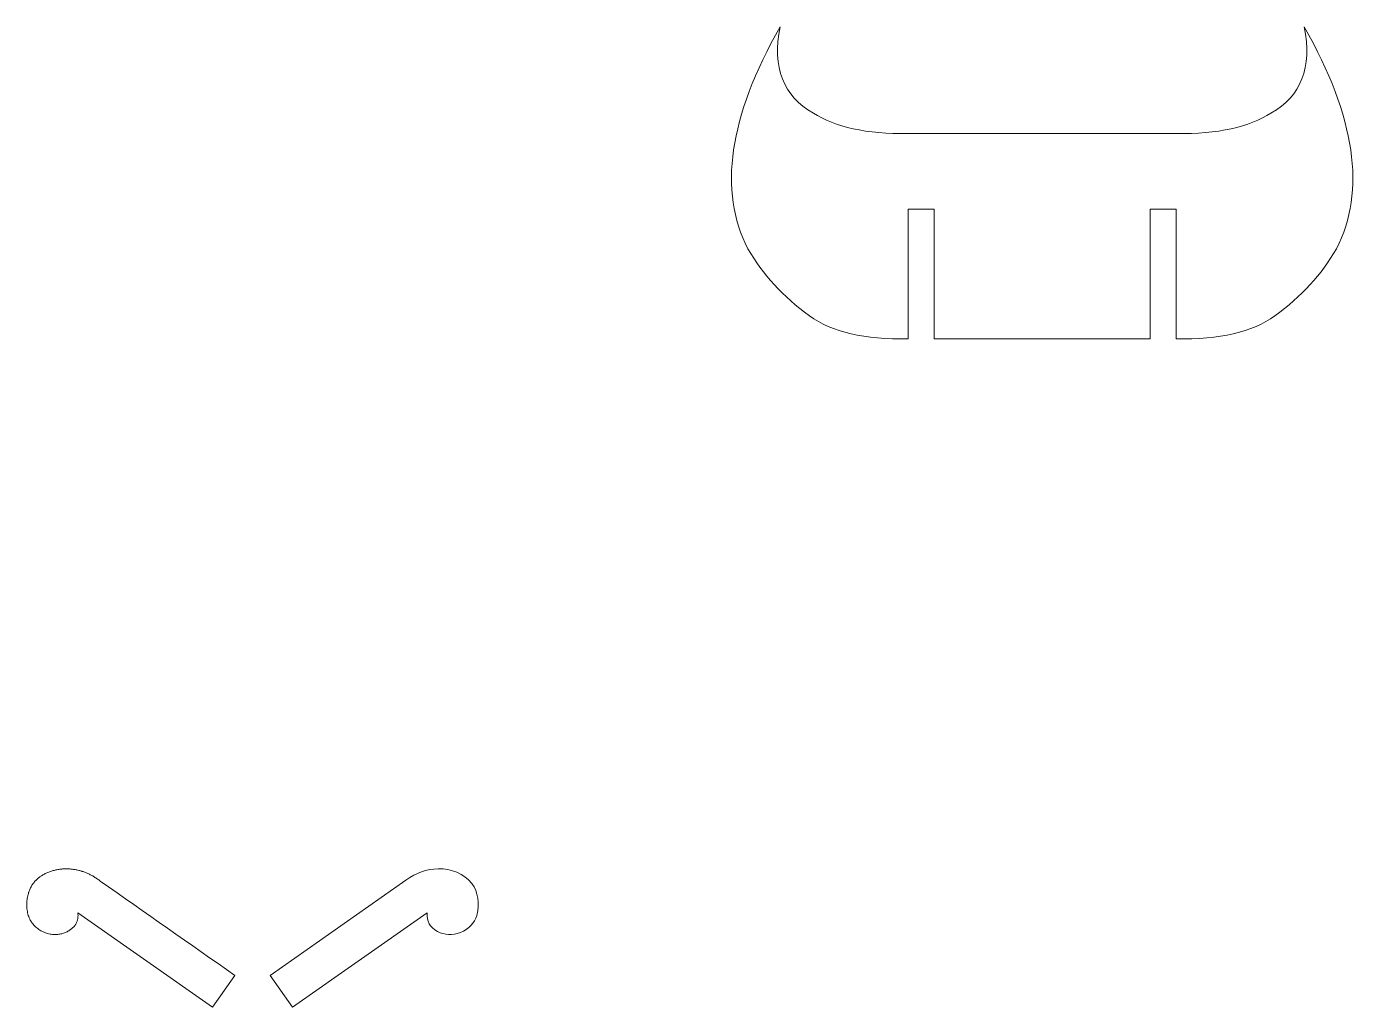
# Model space of a CAD drawing. Header units: millimetres. Extents: x 2739 to 4205, y 2777 to 5288.
# Drawn here: x 2827.8 to 3137.5, y 3106.2 to 3332.9 of the extents above; entities that cross this region are included whole.
import ezdxf

# ---------------------------------------------------------------- set-up
doc = ezdxf.new("R2010")
doc.units = ezdxf.units.MM
doc.header["$MEASUREMENT"] = 0
doc.layers.add('layer 1', color=7, linetype='Continuous')

msp = doc.modelspace()

# ---------------------------------------------------------------- linework, layer by layer
at = {"layer": 'layer 1', "color": 250, "lineweight": 9}
for points, knots in [([(3062.5933, 3308.2661), (3062.5933, 3308.2661), (3031.5932, 3308.2661), (3031.5932, 3308.2661), (3031.5932, 3308.2661), (3021.9933, 3308.1344), (3014.6966, 3309.7128), (3009.7031, 3313.0014), (3009.7031, 3313.0014), (3002.7088, 3316.8701), (3000.1366, 3323.5181), (3001.9866, 3332.9453), (3001.9866, 3332.9453), (2990.1446, 3312.0857), (2987.6687, 3294.9773), (2994.559, 3281.6202), (2994.559, 3281.6202), (2997.9315, 3275.7279), (3002.6725, 3270.5497), (3008.7821, 3266.0856), (3008.7821, 3266.0856), (3014.0035, 3262.3105), (3021.6072, 3260.5374), (3031.5932, 3260.7661), (3031.5932, 3260.7661), (3031.5932, 3260.7661), (3031.5932, 3290.7661), (3031.5932, 3290.7661), (3031.5932, 3290.7661), (3031.5932, 3290.7661), (3037.5932, 3290.7661), (3037.5932, 3290.7661), (3037.5932, 3290.7661), (3037.5932, 3290.7661), (3037.5932, 3260.7661), (3037.5932, 3260.7661), (3037.5932, 3260.7661), (3037.5932, 3260.7661), (3062.5933, 3260.7661), (3062.5933, 3260.7661), (3062.5933, 3260.7661), (3062.5933, 3260.7661), (3087.5934, 3260.7661), (3087.5934, 3260.7661), (3087.5934, 3260.7661), (3087.5934, 3260.7661), (3087.5934, 3290.7661), (3087.5934, 3290.7661), (3087.5934, 3290.7661), (3087.5934, 3290.7661), (3093.5934, 3290.7661), (3093.5934, 3290.7661), (3093.5934, 3290.7661), (3093.5934, 3290.7661), (3093.5934, 3260.7661), (3093.5934, 3260.7661), (3093.5934, 3260.7661), (3103.5794, 3260.5374), (3111.1831, 3262.3105), (3116.4045, 3266.0856), (3116.4045, 3266.0856), (3122.5141, 3270.5497), (3127.2551, 3275.7279), (3130.6276, 3281.6202), (3130.6276, 3281.6202), (3137.5179, 3294.9773), (3135.042, 3312.0857), (3123.2, 3332.9453), (3123.2, 3332.9453), (3125.05, 3323.5181), (3122.4778, 3316.8701), (3115.4835, 3313.0014), (3115.4835, 3313.0014), (3110.49, 3309.7128), (3103.1933, 3308.1344), (3093.5934, 3308.2661), (3093.5934, 3308.2661), (3093.5934, 3308.2661), (3062.5933, 3308.2661), (3062.5933, 3308.2661)], [0, 0, 0, 0, 0.04761905, 0.04761905, 0.04761905, 0.04761905, 0.0952381, 0.0952381, 0.0952381, 0.0952381, 0.14285714, 0.14285714, 0.14285714, 0.14285714, 0.19047619, 0.19047619, 0.19047619, 0.19047619, 0.23809524, 0.23809524, 0.23809524, 0.23809524, 0.28571429, 0.28571429, 0.28571429, 0.28571429, 0.33333333, 0.33333333, 0.33333333, 0.33333333, 0.38095238, 0.38095238, 0.38095238, 0.38095238, 0.42857143, 0.42857143, 0.42857143, 0.42857143, 0.47619048, 0.47619048, 0.47619048, 0.47619048, 0.52380952, 0.52380952, 0.52380952, 0.52380952, 0.57142857, 0.57142857, 0.57142857, 0.57142857, 0.61904762, 0.61904762, 0.61904762, 0.61904762, 0.66666667, 0.66666667, 0.66666667, 0.66666667, 0.71428571, 0.71428571, 0.71428571, 0.71428571, 0.76190476, 0.76190476, 0.76190476, 0.76190476, 0.80952381, 0.80952381, 0.80952381, 0.80952381, 0.85714286, 0.85714286, 0.85714286, 0.85714286, 0.9047619, 0.9047619, 0.9047619, 0.9047619, 1, 1, 1, 1]), ([(2870.7631, 3106.1868), (2870.7631, 3106.1868), (2875.9253, 3113.5591), (2875.9253, 3113.5591), (2875.9253, 3113.5591), (2865.5494, 3120.8244), (2855.1734, 3128.0897), (2844.7975, 3135.355), (2844.7975, 3135.355), (2844.7975, 3135.355), (2844.741, 3135.4003), (2844.741, 3135.4003), (2844.741, 3135.4003), (2844.741, 3135.4003), (2844.6278, 3135.4897), (2844.6278, 3135.4897), (2844.6278, 3135.4897), (2844.6278, 3135.4897), (2844.4569, 3135.6204), (2844.4569, 3135.6204), (2844.4569, 3135.6204), (2844.4569, 3135.6204), (2844.285, 3135.7478), (2844.285, 3135.7478), (2844.285, 3135.7478), (2844.285, 3135.7478), (2844.1122, 3135.8718), (2844.1122, 3135.8718), (2844.1122, 3135.8718), (2844.1122, 3135.8718), (2843.9384, 3135.9925), (2843.9384, 3135.9925), (2843.9384, 3135.9925), (2843.9384, 3135.9925), (2843.7635, 3136.1099), (2843.7635, 3136.1099), (2843.7635, 3136.1099), (2843.7635, 3136.1099), (2843.5877, 3136.224), (2843.5877, 3136.224), (2843.5877, 3136.224), (2843.5877, 3136.224), (2843.4108, 3136.3349), (2843.4108, 3136.3349), (2843.4108, 3136.3349), (2843.4108, 3136.3349), (2843.2328, 3136.4424), (2843.2328, 3136.4424), (2843.2328, 3136.4424), (2843.2328, 3136.4424), (2843.0538, 3136.5468), (2843.0538, 3136.5468), (2843.0538, 3136.5468), (2843.0538, 3136.5468), (2842.8737, 3136.6479), (2842.8737, 3136.6479), (2842.8737, 3136.6479), (2842.8737, 3136.6479), (2842.6924, 3136.7457), (2842.6924, 3136.7457), (2842.6924, 3136.7457), (2842.6924, 3136.7457), (2842.5101, 3136.8404), (2842.5101, 3136.8404), (2842.5101, 3136.8404), (2842.5101, 3136.8404), (2842.3266, 3136.9319), (2842.3266, 3136.9319), (2842.3266, 3136.9319), (2842.3266, 3136.9319), (2842.142, 3137.0202), (2842.142, 3137.0202), (2842.142, 3137.0202), (2842.142, 3137.0202), (2841.9561, 3137.1054), (2841.9561, 3137.1054), (2841.9561, 3137.1054), (2841.9561, 3137.1054), (2841.7691, 3137.1875), (2841.7691, 3137.1875), (2841.7691, 3137.1875), (2841.7691, 3137.1875), (2841.5809, 3137.2664), (2841.5809, 3137.2664), (2841.5809, 3137.2664), (2841.5809, 3137.2664), (2841.3915, 3137.3422), (2841.3915, 3137.3422), (2841.3915, 3137.3422), (2841.3915, 3137.3422), (2841.2008, 3137.4149), (2841.2008, 3137.4149), (2841.2008, 3137.4149), (2841.2008, 3137.4149), (2841.0089, 3137.4845), (2841.0089, 3137.4845), (2841.0089, 3137.4845), (2841.0089, 3137.4845), (2840.8158, 3137.5511), (2840.8158, 3137.5511), (2840.8158, 3137.5511), (2840.8158, 3137.5511), (2840.6861, 3137.5935), (2840.6861, 3137.5935), (2840.6861, 3137.5935), (2840.6861, 3137.5935), (2840.6211, 3137.6141), (2840.6211, 3137.6141), (2840.6211, 3137.6141), (2840.6211, 3137.6141), (2840.5558, 3137.6349), (2840.5558, 3137.6349), (2840.5558, 3137.6349), (2840.5558, 3137.6349), (2840.4249, 3137.6754), (2840.4249, 3137.6754), (2840.4249, 3137.6754), (2840.4249, 3137.6754), (2840.2272, 3137.733), (2840.2272, 3137.733), (2840.2272, 3137.733), (2840.2272, 3137.733), (2840.0284, 3137.7874), (2840.0284, 3137.7874), (2840.0284, 3137.7874), (2840.0284, 3137.7874), (2839.8283, 3137.8387), (2839.8283, 3137.8387), (2839.8283, 3137.8387), (2839.8283, 3137.8387), (2839.6272, 3137.8868), (2839.6272, 3137.8868), (2839.6272, 3137.8868), (2839.6272, 3137.8868), (2839.425, 3137.9315), (2839.425, 3137.9315), (2839.425, 3137.9315), (2839.425, 3137.9315), (2839.2217, 3137.9729), (2839.2217, 3137.9729), (2839.2217, 3137.9729), (2839.2217, 3137.9729), (2839.0175, 3138.011), (2839.0175, 3138.011), (2839.0175, 3138.011), (2839.0175, 3138.011), (2838.8124, 3138.0456), (2838.8124, 3138.0456), (2838.8124, 3138.0456), (2838.8124, 3138.0456), (2838.6064, 3138.0768), (2838.6064, 3138.0768), (2838.6064, 3138.0768), (2838.6064, 3138.0768), (2838.3996, 3138.1044), (2838.3996, 3138.1044), (2838.3996, 3138.1044), (2838.3996, 3138.1044), (2838.192, 3138.1285), (2838.192, 3138.1285), (2838.192, 3138.1285), (2838.192, 3138.1285), (2837.9837, 3138.149), (2837.9837, 3138.149), (2837.9837, 3138.149), (2837.9837, 3138.149), (2837.7747, 3138.1658), (2837.7747, 3138.1658), (2837.7747, 3138.1658), (2837.7747, 3138.1658), (2837.565, 3138.1789), (2837.565, 3138.1789), (2837.565, 3138.1789), (2837.565, 3138.1789), (2837.3548, 3138.1883), (2837.3548, 3138.1883), (2837.3548, 3138.1883), (2837.3548, 3138.1883), (2837.1441, 3138.1938), (2837.1441, 3138.1938), (2837.1441, 3138.1938), (2837.1441, 3138.1938), (2836.9329, 3138.1955), (2836.9329, 3138.1955), (2836.9329, 3138.1955), (2836.9329, 3138.1955), (2836.7212, 3138.1934), (2836.7212, 3138.1934), (2836.7212, 3138.1934), (2836.7212, 3138.1934), (2836.5091, 3138.1873), (2836.5091, 3138.1873), (2836.5091, 3138.1873), (2836.5091, 3138.1873), (2836.2967, 3138.1772), (2836.2967, 3138.1772), (2836.2967, 3138.1772), (2836.2967, 3138.1772), (2836.084, 3138.163), (2836.084, 3138.163), (2836.084, 3138.163), (2836.084, 3138.163), (2835.9421, 3138.1509), (2835.9421, 3138.1509), (2835.9421, 3138.1509), (2835.9421, 3138.1509), (2835.8711, 3138.1441), (2835.8711, 3138.1441), (2835.8711, 3138.1441), (2835.8711, 3138.1441), (2835.7987, 3138.1373), (2835.7987, 3138.1373), (2835.7987, 3138.1373), (2835.7987, 3138.1373), (2835.654, 3138.1221), (2835.654, 3138.1221), (2835.654, 3138.1221), (2835.654, 3138.1221), (2835.4369, 3138.095), (2835.4369, 3138.095), (2835.4369, 3138.095), (2835.4369, 3138.095), (2835.2199, 3138.0637), (2835.2199, 3138.0637), (2835.2199, 3138.0637), (2835.2199, 3138.0637), (2835.0033, 3138.0282), (2835.0033, 3138.0282), (2835.0033, 3138.0282), (2835.0033, 3138.0282), (2834.7871, 3137.9884), (2834.7871, 3137.9884), (2834.7871, 3137.9884), (2834.7871, 3137.9884), (2834.5715, 3137.9445), (2834.5715, 3137.9445), (2834.5715, 3137.9445), (2834.5715, 3137.9445), (2834.3568, 3137.8963), (2834.3568, 3137.8963), (2834.3568, 3137.8963), (2834.3568, 3137.8963), (2834.143, 3137.8439), (2834.143, 3137.8439), (2834.143, 3137.8439), (2834.143, 3137.8439), (2833.9304, 3137.7874), (2833.9304, 3137.7874), (2833.9304, 3137.7874), (2833.9304, 3137.7874), (2833.7191, 3137.7267), (2833.7191, 3137.7267), (2833.7191, 3137.7267), (2833.7191, 3137.7267), (2833.5094, 3137.6618), (2833.5094, 3137.6618), (2833.5094, 3137.6618), (2833.5094, 3137.6618), (2833.3013, 3137.5928), (2833.3013, 3137.5928), (2833.3013, 3137.5928), (2833.3013, 3137.5928), (2833.095, 3137.5197), (2833.095, 3137.5197), (2833.095, 3137.5197), (2833.095, 3137.5197), (2832.8907, 3137.4425), (2832.8907, 3137.4425), (2832.8907, 3137.4425), (2832.8907, 3137.4425), (2832.6886, 3137.3612), (2832.6886, 3137.3612), (2832.6886, 3137.3612), (2832.6886, 3137.3612), (2832.4889, 3137.2758), (2832.4889, 3137.2758), (2832.4889, 3137.2758), (2832.4889, 3137.2758), (2832.2916, 3137.1863), (2832.2916, 3137.1863), (2832.2916, 3137.1863), (2832.2916, 3137.1863), (2832.0971, 3137.0928), (2832.0971, 3137.0928), (2832.0971, 3137.0928), (2832.0971, 3137.0928), (2831.9054, 3136.9952), (2831.9054, 3136.9952), (2831.9054, 3136.9952), (2831.9054, 3136.9952), (2831.7167, 3136.8937), (2831.7167, 3136.8937), (2831.7167, 3136.8937), (2831.7167, 3136.8937), (2831.5312, 3136.788), (2831.5312, 3136.788), (2831.5312, 3136.788), (2831.5312, 3136.788), (2831.3491, 3136.6784), (2831.3491, 3136.6784), (2831.3491, 3136.6784), (2831.3491, 3136.6784), (2831.23, 3136.6027), (2831.23, 3136.6027), (2831.23, 3136.6027), (2831.23, 3136.6027), (2831.1711, 3136.5641), (2831.1711, 3136.5641), (2831.1711, 3136.5641), (2831.1711, 3136.5641), (2831.1133, 3136.5264), (2831.1133, 3136.5264), (2831.1133, 3136.5264), (2831.1133, 3136.5264), (2830.999, 3136.4496), (2830.999, 3136.4496), (2830.999, 3136.4496), (2830.999, 3136.4496), (2830.8312, 3136.3304), (2830.8312, 3136.3304), (2830.8312, 3136.3304), (2830.8312, 3136.3304), (2830.667, 3136.2073), (2830.667, 3136.2073), (2830.667, 3136.2073), (2830.667, 3136.2073), (2830.5066, 3136.0802), (2830.5066, 3136.0802), (2830.5066, 3136.0802), (2830.5066, 3136.0802), (2830.3501, 3135.9488), (2830.3501, 3135.9488), (2830.3501, 3135.9488), (2830.3501, 3135.9488), (2830.1975, 3135.8133), (2830.1975, 3135.8133), (2830.1975, 3135.8133), (2830.1975, 3135.8133), (2830.0489, 3135.6735), (2830.0489, 3135.6735), (2830.0489, 3135.6735), (2830.0489, 3135.6735), (2829.9043, 3135.5292), (2829.9043, 3135.5292), (2829.9043, 3135.5292), (2829.9043, 3135.5292), (2829.7638, 3135.3805), (2829.7638, 3135.3805), (2829.7638, 3135.3805), (2829.7638, 3135.3805), (2829.6275, 3135.2273), (2829.6275, 3135.2273), (2829.6275, 3135.2273), (2829.6275, 3135.2273), (2829.4955, 3135.0694), (2829.4955, 3135.0694), (2829.4955, 3135.0694), (2829.4955, 3135.0694), (2829.3679, 3134.9069), (2829.3679, 3134.9069), (2829.3679, 3134.9069), (2829.3679, 3134.9069), (2829.2446, 3134.7395), (2829.2446, 3134.7395), (2829.2446, 3134.7395), (2829.2446, 3134.7395), (2829.1259, 3134.5673), (2829.1259, 3134.5673), (2829.1259, 3134.5673), (2829.1259, 3134.5673), (2829.0116, 3134.3901), (2829.0116, 3134.3901), (2829.0116, 3134.3901), (2829.0116, 3134.3901), (2828.902, 3134.2079), (2828.902, 3134.2079), (2828.902, 3134.2079), (2828.902, 3134.2079), (2828.7971, 3134.0206), (2828.7971, 3134.0206), (2828.7971, 3134.0206), (2828.7971, 3134.0206), (2828.697, 3133.8282), (2828.697, 3133.8282), (2828.697, 3133.8282), (2828.697, 3133.8282), (2828.6017, 3133.6304), (2828.6017, 3133.6304), (2828.6017, 3133.6304), (2828.6017, 3133.6304), (2828.5113, 3133.4273), (2828.5113, 3133.4273), (2828.5113, 3133.4273), (2828.5113, 3133.4273), (2828.4258, 3133.2188), (2828.4258, 3133.2188), (2828.4258, 3133.2188), (2828.4258, 3133.2188), (2828.3455, 3133.0047), (2828.3455, 3133.0047), (2828.3455, 3133.0047), (2828.3455, 3133.0047), (2828.2953, 3132.8583), (2828.2953, 3132.8583), (2828.2953, 3132.8583), (2828.2953, 3132.8583), (2828.2711, 3132.7841), (2828.2711, 3132.7841), (2828.2711, 3132.7841), (2828.2711, 3132.7841), (2828.2423, 3132.696), (2828.2423, 3132.696), (2828.2423, 3132.696), (2828.2423, 3132.696), (2828.1871, 3132.5169), (2828.1871, 3132.5169), (2828.1871, 3132.5169), (2828.1871, 3132.5169), (2828.112, 3132.241), (2828.112, 3132.241), (2828.112, 3132.241), (2828.112, 3132.241), (2828.0447, 3131.9586), (2828.0447, 3131.9586), (2828.0447, 3131.9586), (2828.0447, 3131.9586), (2827.9856, 3131.6703), (2827.9856, 3131.6703), (2827.9856, 3131.6703), (2827.9856, 3131.6703), (2827.935, 3131.377), (2827.935, 3131.377), (2827.935, 3131.377), (2827.935, 3131.377), (2827.8931, 3131.0793), (2827.8931, 3131.0793), (2827.8931, 3131.0793), (2827.8931, 3131.0793), (2827.8601, 3130.778), (2827.8601, 3130.778), (2827.8601, 3130.778), (2827.8601, 3130.778), (2827.8364, 3130.4737), (2827.8364, 3130.4737), (2827.8364, 3130.4737), (2827.8364, 3130.4737), (2827.8223, 3130.1674), (2827.8223, 3130.1674), (2827.8223, 3130.1674), (2827.8223, 3130.1674), (2827.8179, 3129.8596), (2827.8179, 3129.8596), (2827.8179, 3129.8596), (2827.8179, 3129.8596), (2827.8237, 3129.5511), (2827.8237, 3129.5511), (2827.8237, 3129.5511), (2827.8237, 3129.5511), (2827.8398, 3129.2427), (2827.8398, 3129.2427), (2827.8398, 3129.2427), (2827.8398, 3129.2427), (2827.8665, 3128.9351), (2827.8665, 3128.9351), (2827.8665, 3128.9351), (2827.8665, 3128.9351), (2827.9041, 3128.6289), (2827.9041, 3128.6289), (2827.9041, 3128.6289), (2827.9041, 3128.6289), (2827.9529, 3128.325), (2827.9529, 3128.325), (2827.9529, 3128.325), (2827.9529, 3128.325), (2828.0132, 3128.0241), (2828.0132, 3128.0241), (2828.0132, 3128.0241), (2828.0132, 3128.0241), (2828.0852, 3127.7269), (2828.0852, 3127.7269), (2828.0852, 3127.7269), (2828.0852, 3127.7269), (2828.1692, 3127.4342), (2828.1692, 3127.4342), (2828.1692, 3127.4342), (2828.1692, 3127.4342), (2828.2655, 3127.1466), (2828.2655, 3127.1466), (2828.2655, 3127.1466), (2828.2655, 3127.1466), (2828.3743, 3126.8649), (2828.3743, 3126.8649), (2828.3743, 3126.8649), (2828.3743, 3126.8649), (2828.4959, 3126.5899), (2828.4959, 3126.5899), (2828.4959, 3126.5899), (2828.4959, 3126.5899), (2828.6307, 3126.3222), (2828.6307, 3126.3222), (2828.6307, 3126.3222), (2828.6307, 3126.3222), (2828.7294, 3126.1492), (2828.7294, 3126.1492), (2828.7294, 3126.1492), (2828.7294, 3126.1492), (2828.7811, 3126.0641), (2828.7811, 3126.0641), (2828.7811, 3126.0641), (2828.7811, 3126.0641), (2828.8311, 3125.9818), (2828.8311, 3125.9818), (2828.8311, 3125.9818), (2828.8311, 3125.9818), (2828.9354, 3125.8198), (2828.9354, 3125.8198), (2828.9354, 3125.8198), (2828.9354, 3125.8198), (2829.104, 3125.5854), (2829.104, 3125.5854), (2829.104, 3125.5854), (2829.104, 3125.5854), (2829.2841, 3125.3597), (2829.2841, 3125.3597), (2829.2841, 3125.3597), (2829.2841, 3125.3597), (2829.4751, 3125.1428), (2829.4751, 3125.1428), (2829.4751, 3125.1428), (2829.4751, 3125.1428), (2829.6763, 3124.9351), (2829.6763, 3124.9351), (2829.6763, 3124.9351), (2829.6763, 3124.9351), (2829.887, 3124.7366), (2829.887, 3124.7366), (2829.887, 3124.7366), (2829.887, 3124.7366), (2830.1066, 3124.5477), (2830.1066, 3124.5477), (2830.1066, 3124.5477), (2830.1066, 3124.5477), (2830.3345, 3124.3685), (2830.3345, 3124.3685), (2830.3345, 3124.3685), (2830.3345, 3124.3685), (2830.57, 3124.1991), (2830.57, 3124.1991), (2830.57, 3124.1991), (2830.57, 3124.1991), (2830.8124, 3124.0399), (2830.8124, 3124.0399), (2830.8124, 3124.0399), (2830.8124, 3124.0399), (2831.0611, 3123.891), (2831.0611, 3123.891), (2831.0611, 3123.891), (2831.0611, 3123.891), (2831.3155, 3123.7526), (2831.3155, 3123.7526), (2831.3155, 3123.7526), (2831.3155, 3123.7526), (2831.5749, 3123.625), (2831.5749, 3123.625), (2831.5749, 3123.625), (2831.5749, 3123.625), (2831.8387, 3123.5082), (2831.8387, 3123.5082), (2831.8387, 3123.5082), (2831.8387, 3123.5082), (2832.1062, 3123.4026), (2832.1062, 3123.4026), (2832.1062, 3123.4026), (2832.1062, 3123.4026), (2832.3767, 3123.3083), (2832.3767, 3123.3083), (2832.3767, 3123.3083), (2832.3767, 3123.3083), (2832.6496, 3123.2255), (2832.6496, 3123.2255), (2832.6496, 3123.2255), (2832.6496, 3123.2255), (2832.9243, 3123.1544), (2832.9243, 3123.1544), (2832.9243, 3123.1544), (2832.9243, 3123.1544), (2833.2001, 3123.0953), (2833.2001, 3123.0953), (2833.2001, 3123.0953), (2833.2001, 3123.0953), (2833.4764, 3123.0483), (2833.4764, 3123.0483), (2833.4764, 3123.0483), (2833.4764, 3123.0483), (2833.7525, 3123.0136), (2833.7525, 3123.0136), (2833.7525, 3123.0136), (2833.7525, 3123.0136), (2834.0277, 3122.9914), (2834.0277, 3122.9914), (2834.0277, 3122.9914), (2834.0277, 3122.9914), (2834.2102, 3122.9851), (2834.2102, 3122.9851), (2834.2102, 3122.9851), (2834.2102, 3122.9851), (2834.3011, 3122.9841), (2834.3011, 3122.9841), (2834.3011, 3122.9841), (2834.3011, 3122.9841), (2834.3803, 3122.9833), (2834.3803, 3122.9833), (2834.3803, 3122.9833), (2834.3803, 3122.9833), (2834.5384, 3122.9849), (2834.5384, 3122.9849), (2834.5384, 3122.9849), (2834.5384, 3122.9849), (2834.7734, 3122.9967), (2834.7734, 3122.9967), (2834.7734, 3122.9967), (2834.7734, 3122.9967), (2835.0063, 3123.0177), (2835.0063, 3123.0177), (2835.0063, 3123.0177), (2835.0063, 3123.0177), (2835.2366, 3123.0476), (2835.2366, 3123.0476), (2835.2366, 3123.0476), (2835.2366, 3123.0476), (2835.4641, 3123.086), (2835.4641, 3123.086), (2835.4641, 3123.086), (2835.4641, 3123.086), (2835.6885, 3123.1325), (2835.6885, 3123.1325), (2835.6885, 3123.1325), (2835.6885, 3123.1325), (2835.9094, 3123.187), (2835.9094, 3123.187), (2835.9094, 3123.187), (2835.9094, 3123.187), (2836.1266, 3123.2489), (2836.1266, 3123.2489), (2836.1266, 3123.2489), (2836.1266, 3123.2489), (2836.3398, 3123.318), (2836.3398, 3123.318), (2836.3398, 3123.318), (2836.3398, 3123.318), (2836.5486, 3123.3939), (2836.5486, 3123.3939), (2836.5486, 3123.3939), (2836.5486, 3123.3939), (2836.7528, 3123.4764), (2836.7528, 3123.4764), (2836.7528, 3123.4764), (2836.7528, 3123.4764), (2836.9521, 3123.5651), (2836.9521, 3123.5651), (2836.9521, 3123.5651), (2836.9521, 3123.5651), (2837.1462, 3123.6596), (2837.1462, 3123.6596), (2837.1462, 3123.6596), (2837.1462, 3123.6596), (2837.3347, 3123.7597), (2837.3347, 3123.7597), (2837.3347, 3123.7597), (2837.3347, 3123.7597), (2837.5173, 3123.8649), (2837.5173, 3123.8649), (2837.5173, 3123.8649), (2837.5173, 3123.8649), (2837.6939, 3123.975), (2837.6939, 3123.975), (2837.6939, 3123.975), (2837.6939, 3123.975), (2837.864, 3124.0896), (2837.864, 3124.0896), (2837.864, 3124.0896), (2837.864, 3124.0896), (2838.0273, 3124.2084), (2838.0273, 3124.2084), (2838.0273, 3124.2084), (2838.0273, 3124.2084), (2838.1836, 3124.3311), (2838.1836, 3124.3311), (2838.1836, 3124.3311), (2838.1836, 3124.3311), (2838.3326, 3124.4573), (2838.3326, 3124.4573), (2838.3326, 3124.4573), (2838.3326, 3124.4573), (2838.4739, 3124.5867), (2838.4739, 3124.5867), (2838.4739, 3124.5867), (2838.4739, 3124.5867), (2838.6073, 3124.719), (2838.6073, 3124.719), (2838.6073, 3124.719), (2838.6073, 3124.719), (2838.6908, 3124.8088), (2838.6908, 3124.8088), (2838.6908, 3124.8088), (2838.6908, 3124.8088), (2838.7311, 3124.8541), (2838.7311, 3124.8541), (2838.7311, 3124.8541), (2838.7311, 3124.8541), (2838.7642, 3124.8914), (2838.7642, 3124.8914), (2838.7642, 3124.8914), (2838.7642, 3124.8914), (2838.8286, 3124.9665), (2838.8286, 3124.9665), (2838.8286, 3124.9665), (2838.8286, 3124.9665), (2838.9195, 3125.0807), (2838.9195, 3125.0807), (2838.9195, 3125.0807), (2838.9195, 3125.0807), (2839.0047, 3125.1965), (2839.0047, 3125.1965), (2839.0047, 3125.1965), (2839.0047, 3125.1965), (2839.0844, 3125.314), (2839.0844, 3125.314), (2839.0844, 3125.314), (2839.0844, 3125.314), (2839.1586, 3125.4334), (2839.1586, 3125.4334), (2839.1586, 3125.4334), (2839.1586, 3125.4334), (2839.2273, 3125.5546), (2839.2273, 3125.5546), (2839.2273, 3125.5546), (2839.2273, 3125.5546), (2839.2907, 3125.6778), (2839.2907, 3125.6778), (2839.2907, 3125.6778), (2839.2907, 3125.6778), (2839.3489, 3125.8031), (2839.3489, 3125.8031), (2839.3489, 3125.8031), (2839.3489, 3125.8031), (2839.4018, 3125.9305), (2839.4018, 3125.9305), (2839.4018, 3125.9305), (2839.4018, 3125.9305), (2839.4495, 3126.0601), (2839.4495, 3126.0601), (2839.4495, 3126.0601), (2839.4495, 3126.0601), (2839.4922, 3126.192), (2839.4922, 3126.192), (2839.4922, 3126.192), (2839.4922, 3126.192), (2839.53, 3126.3262), (2839.53, 3126.3262), (2839.53, 3126.3262), (2839.53, 3126.3262), (2839.5628, 3126.4629), (2839.5628, 3126.4629), (2839.5628, 3126.4629), (2839.5628, 3126.4629), (2839.5907, 3126.6022), (2839.5907, 3126.6022), (2839.5907, 3126.6022), (2839.5907, 3126.6022), (2839.6139, 3126.744), (2839.6139, 3126.744), (2839.6139, 3126.744), (2839.6139, 3126.744), (2839.6324, 3126.8885), (2839.6324, 3126.8885), (2839.6324, 3126.8885), (2839.6324, 3126.8885), (2839.6462, 3127.0358), (2839.6462, 3127.0358), (2839.6462, 3127.0358), (2839.6462, 3127.0358), (2839.6555, 3127.186), (2839.6555, 3127.186), (2839.6555, 3127.186), (2839.6555, 3127.186), (2839.6603, 3127.339), (2839.6603, 3127.339), (2839.6603, 3127.339), (2839.6603, 3127.339), (2839.6607, 3127.4951), (2839.6607, 3127.4951), (2839.6607, 3127.4951), (2839.6607, 3127.4951), (2839.6567, 3127.6542), (2839.6567, 3127.6542), (2839.6567, 3127.6542), (2839.6567, 3127.6542), (2839.6485, 3127.8166), (2839.6485, 3127.8166), (2839.6485, 3127.8166), (2839.6485, 3127.8166), (2839.6353, 3127.9827), (2839.6353, 3127.9827), (2839.6353, 3127.9827), (2839.6353, 3127.9827), (2870.7631, 3106.1868), (2870.7631, 3106.1868)], [0, 0, 0, 0, 0.00492611, 0.00492611, 0.00492611, 0.00492611, 0.00985222, 0.00985222, 0.00985222, 0.00985222, 0.01477833, 0.01477833, 0.01477833, 0.01477833, 0.01970443, 0.01970443, 0.01970443, 0.01970443, 0.02463054, 0.02463054, 0.02463054, 0.02463054, 0.02955665, 0.02955665, 0.02955665, 0.02955665, 0.03448276, 0.03448276, 0.03448276, 0.03448276, 0.03940887, 0.03940887, 0.03940887, 0.03940887, 0.04433498, 0.04433498, 0.04433498, 0.04433498, 0.04926108, 0.04926108, 0.04926108, 0.04926108, 0.05418719, 0.05418719, 0.05418719, 0.05418719, 0.0591133, 0.0591133, 0.0591133, 0.0591133, 0.06403941, 0.06403941, 0.06403941, 0.06403941, 0.06896552, 0.06896552, 0.06896552, 0.06896552, 0.07389163, 0.07389163, 0.07389163, 0.07389163, 0.07881773, 0.07881773, 0.07881773, 0.07881773, 0.08374384, 0.08374384, 0.08374384, 0.08374384, 0.08866995, 0.08866995, 0.08866995, 0.08866995, 0.09359606, 0.09359606, 0.09359606, 0.09359606, 0.09852217, 0.09852217, 0.09852217, 0.09852217, 0.10344828, 0.10344828, 0.10344828, 0.10344828, 0.10837438, 0.10837438, 0.10837438, 0.10837438, 0.11330049, 0.11330049, 0.11330049, 0.11330049, 0.1182266, 0.1182266, 0.1182266, 0.1182266, 0.12315271, 0.12315271, 0.12315271, 0.12315271, 0.12807882, 0.12807882, 0.12807882, 0.12807882, 0.13300493, 0.13300493, 0.13300493, 0.13300493, 0.13793103, 0.13793103, 0.13793103, 0.13793103, 0.14285714, 0.14285714, 0.14285714, 0.14285714, 0.14778325, 0.14778325, 0.14778325, 0.14778325, 0.15270936, 0.15270936, 0.15270936, 0.15270936, 0.15763547, 0.15763547, 0.15763547, 0.15763547, 0.16256158, 0.16256158, 0.16256158, 0.16256158, 0.16748768, 0.16748768, 0.16748768, 0.16748768, 0.17241379, 0.17241379, 0.17241379, 0.17241379, 0.1773399, 0.1773399, 0.1773399, 0.1773399, 0.18226601, 0.18226601, 0.18226601, 0.18226601, 0.18719212, 0.18719212, 0.18719212, 0.18719212, 0.19211823, 0.19211823, 0.19211823, 0.19211823, 0.19704433, 0.19704433, 0.19704433, 0.19704433, 0.20197044, 0.20197044, 0.20197044, 0.20197044, 0.20689655, 0.20689655, 0.20689655, 0.20689655, 0.21182266, 0.21182266, 0.21182266, 0.21182266, 0.21674877, 0.21674877, 0.21674877, 0.21674877, 0.22167488, 0.22167488, 0.22167488, 0.22167488, 0.22660099, 0.22660099, 0.22660099, 0.22660099, 0.23152709, 0.23152709, 0.23152709, 0.23152709, 0.2364532, 0.2364532, 0.2364532, 0.2364532, 0.24137931, 0.24137931, 0.24137931, 0.24137931, 0.24630542, 0.24630542, 0.24630542, 0.24630542, 0.25123153, 0.25123153, 0.25123153, 0.25123153, 0.25615764, 0.25615764, 0.25615764, 0.25615764, 0.26108374, 0.26108374, 0.26108374, 0.26108374, 0.26600985, 0.26600985, 0.26600985, 0.26600985, 0.27093596, 0.27093596, 0.27093596, 0.27093596, 0.27586207, 0.27586207, 0.27586207, 0.27586207, 0.28078818, 0.28078818, 0.28078818, 0.28078818, 0.28571429, 0.28571429, 0.28571429, 0.28571429, 0.29064039, 0.29064039, 0.29064039, 0.29064039, 0.2955665, 0.2955665, 0.2955665, 0.2955665, 0.30049261, 0.30049261, 0.30049261, 0.30049261, 0.30541872, 0.30541872, 0.30541872, 0.30541872, 0.31034483, 0.31034483, 0.31034483, 0.31034483, 0.31527094, 0.31527094, 0.31527094, 0.31527094, 0.32019704, 0.32019704, 0.32019704, 0.32019704, 0.32512315, 0.32512315, 0.32512315, 0.32512315, 0.33004926, 0.33004926, 0.33004926, 0.33004926, 0.33497537, 0.33497537, 0.33497537, 0.33497537, 0.33990148, 0.33990148, 0.33990148, 0.33990148, 0.34482759, 0.34482759, 0.34482759, 0.34482759, 0.34975369, 0.34975369, 0.34975369, 0.34975369, 0.3546798, 0.3546798, 0.3546798, 0.3546798, 0.35960591, 0.35960591, 0.35960591, 0.35960591, 0.36453202, 0.36453202, 0.36453202, 0.36453202, 0.36945813, 0.36945813, 0.36945813, 0.36945813, 0.37438424, 0.37438424, 0.37438424, 0.37438424, 0.37931034, 0.37931034, 0.37931034, 0.37931034, 0.38423645, 0.38423645, 0.38423645, 0.38423645, 0.38916256, 0.38916256, 0.38916256, 0.38916256, 0.39408867, 0.39408867, 0.39408867, 0.39408867, 0.39901478, 0.39901478, 0.39901478, 0.39901478, 0.40394089, 0.40394089, 0.40394089, 0.40394089, 0.408867, 0.408867, 0.408867, 0.408867, 0.4137931, 0.4137931, 0.4137931, 0.4137931, 0.41871921, 0.41871921, 0.41871921, 0.41871921, 0.42364532, 0.42364532, 0.42364532, 0.42364532, 0.42857143, 0.42857143, 0.42857143, 0.42857143, 0.43349754, 0.43349754, 0.43349754, 0.43349754, 0.43842365, 0.43842365, 0.43842365, 0.43842365, 0.44334975, 0.44334975, 0.44334975, 0.44334975, 0.44827586, 0.44827586, 0.44827586, 0.44827586, 0.45320197, 0.45320197, 0.45320197, 0.45320197, 0.45812808, 0.45812808, 0.45812808, 0.45812808, 0.46305419, 0.46305419, 0.46305419, 0.46305419, 0.4679803, 0.4679803, 0.4679803, 0.4679803, 0.4729064, 0.4729064, 0.4729064, 0.4729064, 0.47783251, 0.47783251, 0.47783251, 0.47783251, 0.48275862, 0.48275862, 0.48275862, 0.48275862, 0.48768473, 0.48768473, 0.48768473, 0.48768473, 0.49261084, 0.49261084, 0.49261084, 0.49261084, 0.49753695, 0.49753695, 0.49753695, 0.49753695, 0.50246305, 0.50246305, 0.50246305, 0.50246305, 0.50738916, 0.50738916, 0.50738916, 0.50738916, 0.51231527, 0.51231527, 0.51231527, 0.51231527, 0.51724138, 0.51724138, 0.51724138, 0.51724138, 0.52216749, 0.52216749, 0.52216749, 0.52216749, 0.5270936, 0.5270936, 0.5270936, 0.5270936, 0.5320197, 0.5320197, 0.5320197, 0.5320197, 0.53694581, 0.53694581, 0.53694581, 0.53694581, 0.54187192, 0.54187192, 0.54187192, 0.54187192, 0.54679803, 0.54679803, 0.54679803, 0.54679803, 0.55172414, 0.55172414, 0.55172414, 0.55172414, 0.55665025, 0.55665025, 0.55665025, 0.55665025, 0.56157635, 0.56157635, 0.56157635, 0.56157635, 0.56650246, 0.56650246, 0.56650246, 0.56650246, 0.57142857, 0.57142857, 0.57142857, 0.57142857, 0.57635468, 0.57635468, 0.57635468, 0.57635468, 0.58128079, 0.58128079, 0.58128079, 0.58128079, 0.5862069, 0.5862069, 0.5862069, 0.5862069, 0.591133, 0.591133, 0.591133, 0.591133, 0.59605911, 0.59605911, 0.59605911, 0.59605911, 0.60098522, 0.60098522, 0.60098522, 0.60098522, 0.60591133, 0.60591133, 0.60591133, 0.60591133, 0.61083744, 0.61083744, 0.61083744, 0.61083744, 0.61576355, 0.61576355, 0.61576355, 0.61576355, 0.62068966, 0.62068966, 0.62068966, 0.62068966, 0.62561576, 0.62561576, 0.62561576, 0.62561576, 0.63054187, 0.63054187, 0.63054187, 0.63054187, 0.63546798, 0.63546798, 0.63546798, 0.63546798, 0.64039409, 0.64039409, 0.64039409, 0.64039409, 0.6453202, 0.6453202, 0.6453202, 0.6453202, 0.65024631, 0.65024631, 0.65024631, 0.65024631, 0.65517241, 0.65517241, 0.65517241, 0.65517241, 0.66009852, 0.66009852, 0.66009852, 0.66009852, 0.66502463, 0.66502463, 0.66502463, 0.66502463, 0.66995074, 0.66995074, 0.66995074, 0.66995074, 0.67487685, 0.67487685, 0.67487685, 0.67487685, 0.67980296, 0.67980296, 0.67980296, 0.67980296, 0.68472906, 0.68472906, 0.68472906, 0.68472906, 0.68965517, 0.68965517, 0.68965517, 0.68965517, 0.69458128, 0.69458128, 0.69458128, 0.69458128, 0.69950739, 0.69950739, 0.69950739, 0.69950739, 0.7044335, 0.7044335, 0.7044335, 0.7044335, 0.70935961, 0.70935961, 0.70935961, 0.70935961, 0.71428571, 0.71428571, 0.71428571, 0.71428571, 0.71921182, 0.71921182, 0.71921182, 0.71921182, 0.72413793, 0.72413793, 0.72413793, 0.72413793, 0.72906404, 0.72906404, 0.72906404, 0.72906404, 0.73399015, 0.73399015, 0.73399015, 0.73399015, 0.73891626, 0.73891626, 0.73891626, 0.73891626, 0.74384236, 0.74384236, 0.74384236, 0.74384236, 0.74876847, 0.74876847, 0.74876847, 0.74876847, 0.75369458, 0.75369458, 0.75369458, 0.75369458, 0.75862069, 0.75862069, 0.75862069, 0.75862069, 0.7635468, 0.7635468, 0.7635468, 0.7635468, 0.76847291, 0.76847291, 0.76847291, 0.76847291, 0.77339901, 0.77339901, 0.77339901, 0.77339901, 0.77832512, 0.77832512, 0.77832512, 0.77832512, 0.78325123, 0.78325123, 0.78325123, 0.78325123, 0.78817734, 0.78817734, 0.78817734, 0.78817734, 0.79310345, 0.79310345, 0.79310345, 0.79310345, 0.79802956, 0.79802956, 0.79802956, 0.79802956, 0.80295567, 0.80295567, 0.80295567, 0.80295567, 0.80788177, 0.80788177, 0.80788177, 0.80788177, 0.81280788, 0.81280788, 0.81280788, 0.81280788, 0.81773399, 0.81773399, 0.81773399, 0.81773399, 0.8226601, 0.8226601, 0.8226601, 0.8226601, 0.82758621, 0.82758621, 0.82758621, 0.82758621, 0.83251232, 0.83251232, 0.83251232, 0.83251232, 0.83743842, 0.83743842, 0.83743842, 0.83743842, 0.84236453, 0.84236453, 0.84236453, 0.84236453, 0.84729064, 0.84729064, 0.84729064, 0.84729064, 0.85221675, 0.85221675, 0.85221675, 0.85221675, 0.85714286, 0.85714286, 0.85714286, 0.85714286, 0.86206897, 0.86206897, 0.86206897, 0.86206897, 0.86699507, 0.86699507, 0.86699507, 0.86699507, 0.87192118, 0.87192118, 0.87192118, 0.87192118, 0.87684729, 0.87684729, 0.87684729, 0.87684729, 0.8817734, 0.8817734, 0.8817734, 0.8817734, 0.88669951, 0.88669951, 0.88669951, 0.88669951, 0.89162562, 0.89162562, 0.89162562, 0.89162562, 0.89655172, 0.89655172, 0.89655172, 0.89655172, 0.90147783, 0.90147783, 0.90147783, 0.90147783, 0.90640394, 0.90640394, 0.90640394, 0.90640394, 0.91133005, 0.91133005, 0.91133005, 0.91133005, 0.91625616, 0.91625616, 0.91625616, 0.91625616, 0.92118227, 0.92118227, 0.92118227, 0.92118227, 0.92610837, 0.92610837, 0.92610837, 0.92610837, 0.93103448, 0.93103448, 0.93103448, 0.93103448, 0.93596059, 0.93596059, 0.93596059, 0.93596059, 0.9408867, 0.9408867, 0.9408867, 0.9408867, 0.94581281, 0.94581281, 0.94581281, 0.94581281, 0.95073892, 0.95073892, 0.95073892, 0.95073892, 0.95566502, 0.95566502, 0.95566502, 0.95566502, 0.96059113, 0.96059113, 0.96059113, 0.96059113, 0.96551724, 0.96551724, 0.96551724, 0.96551724, 0.97044335, 0.97044335, 0.97044335, 0.97044335, 0.97536946, 0.97536946, 0.97536946, 0.97536946, 0.98029557, 0.98029557, 0.98029557, 0.98029557, 0.98522167, 0.98522167, 0.98522167, 0.98522167, 0.99014778, 0.99014778, 0.99014778, 0.99014778, 1, 1, 1, 1]), ([(2915.4967, 3135.5687), (2917.8483, 3137.283), (2920.3154, 3138.1581), (2922.8981, 3138.1938), (2922.8981, 3138.1938), (2926.1356, 3138.2465), (2928.7482, 3137.123), (2930.7359, 3134.8232), (2930.7359, 3134.8232), (2932.179, 3132.7161), (2932.558, 3130.2531), (2931.873, 3127.4342), (2931.873, 3127.4342), (2931.3444, 3125.6502), (2930.0766, 3124.3239), (2928.0697, 3123.4554), (2928.0697, 3123.4554), (2926.1788, 3122.7543), (2924.4228, 3122.8391), (2922.8017, 3123.7096), (2922.8017, 3123.7096), (2920.9887, 3124.6763), (2920.1904, 3126.1007), (2920.4068, 3127.9827), (2920.4068, 3127.9827), (2920.4068, 3127.9827), (2889.279, 3106.1868), (2889.279, 3106.1868), (2889.279, 3106.1868), (2889.279, 3106.1868), (2884.1168, 3113.5591), (2884.1168, 3113.5591), (2884.1168, 3113.5591), (2884.1168, 3113.5591), (2915.4967, 3135.5687), (2915.4967, 3135.5687)], [0, 0, 0, 0, 0.1, 0.1, 0.1, 0.1, 0.2, 0.2, 0.2, 0.2, 0.3, 0.3, 0.3, 0.3, 0.4, 0.4, 0.4, 0.4, 0.5, 0.5, 0.5, 0.5, 0.6, 0.6, 0.6, 0.6, 0.7, 0.7, 0.7, 0.7, 0.8, 0.8, 0.8, 0.8, 1, 1, 1, 1])]:
    msp.add_open_spline(points, degree=3, knots=knots, dxfattribs=at)

doc.saveas('drawing.dxf')
